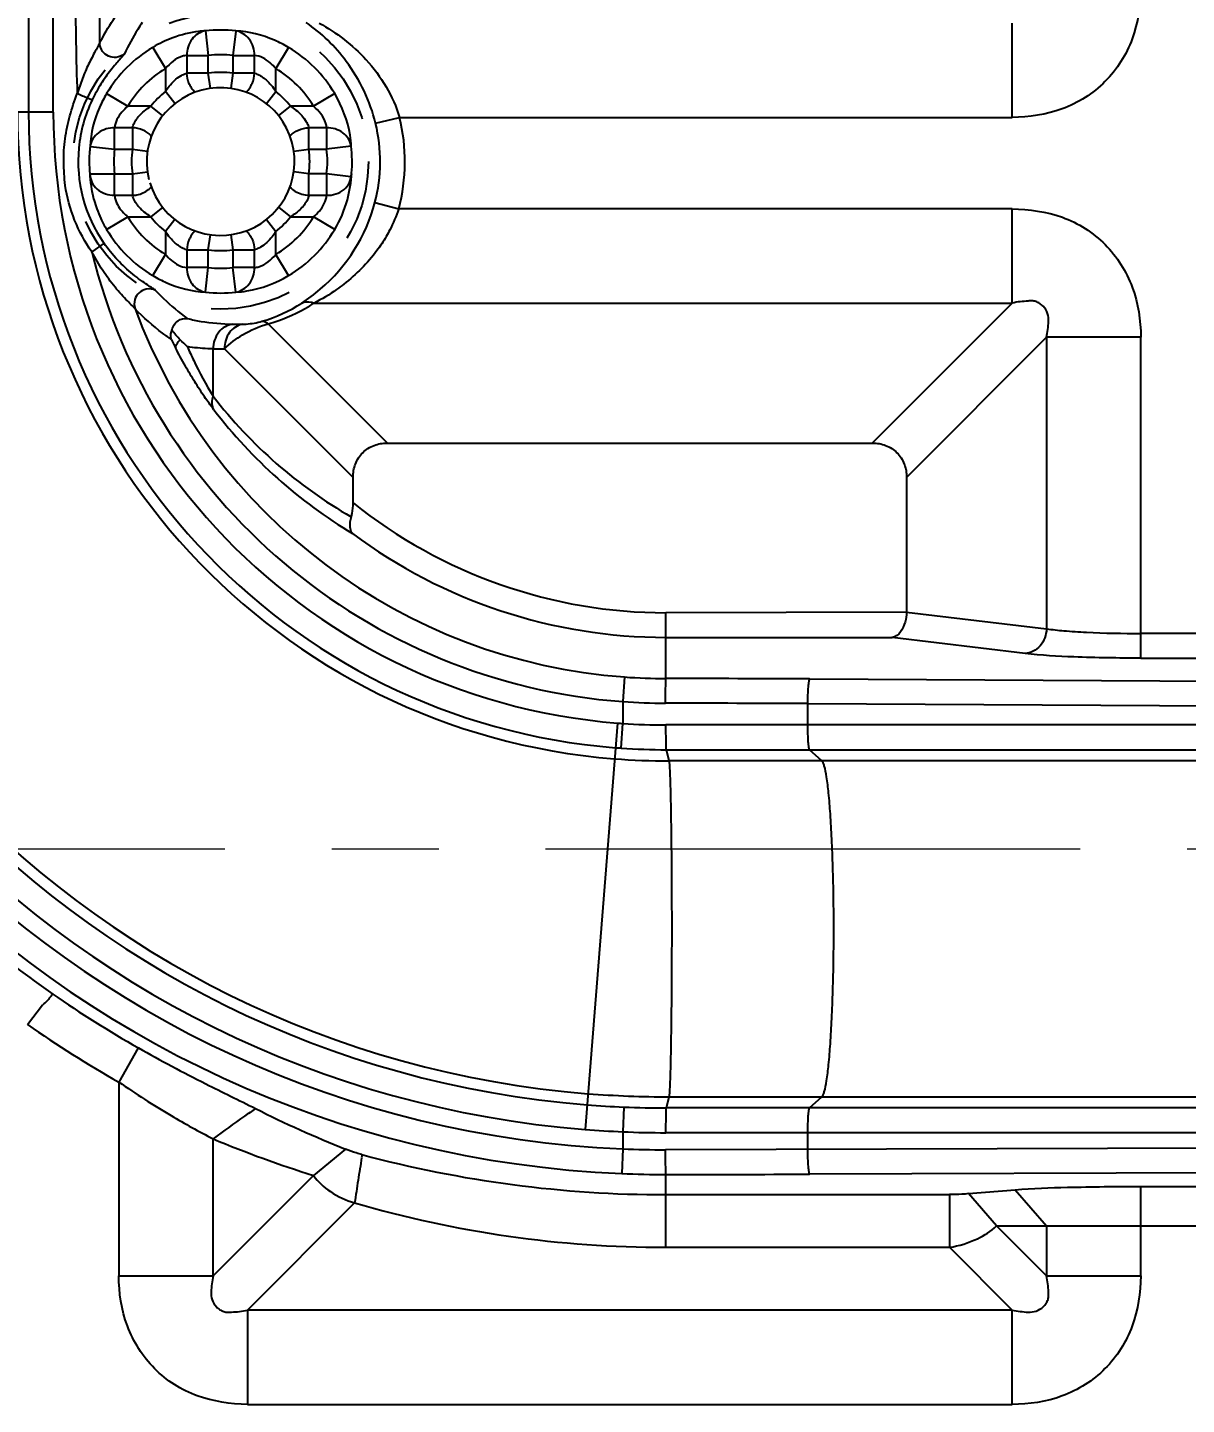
# Model space of a CAD drawing. Header units: millimetres. Extents: x -174 to 1895, y -261 to 458.
# Drawn here: x 81.98 to 105.52, y 183.72 to 211.67 of the extents above; entities that cross this region are included whole.
import ezdxf

# ---------------------------------------------------------------- set-up
doc = ezdxf.new("R2010")
doc.units = ezdxf.units.MM
doc.header["$LTSCALE"] = 16.335
doc.header["$PDMODE"] = 3
doc.header["$PDSIZE"] = 0.3125
doc.linetypes.add('CENTER', pattern=[0.6, 0.375, -0.075, 0.075, -0.075])
doc.linetypes.add('HIDDEN', pattern=[0.2, 0.1, -0.1])
doc.layers.get('Defpoints').update_dxf_attribs({"linetype": 'CONTINUOUS'})
doc.layers.add('202', color=7, linetype='CONTINUOUS')
doc.layers.add('center', color=1, linetype='CENTER', lineweight=9)
doc.layers.add('dim', color=82, linetype='CONTINUOUS', lineweight=9)
doc.styles.get("Standard").update_dxf_attribs({"font": 'txt', "width": 0.8})
doc.dimstyles.get("Standard").update_dxf_attribs({"dimtxt": 0.15625, "dimasz": 0.1875, "dimexe": 0.125, "dimexo": 0.0625, "dimtad": 0, "dimtih": 1, "dimtoh": 1, "dimdsep": 46, "dimtxsty": 'Standard', "dimcen": 0.09, "dimadec": 0, "dimazin": 0, "dimtp": 0.01, "dimtm": 0.01, "dimtfac": 1, "dimtofl": 0, "dimtmove": 0, "dimatfit": 3, "dimfxl": 0, "dimtolj": 1, "dimarcsym": 0})

# ---------------------------------------------------------------- blocks, each defined once
blk = doc.blocks.new('*D21')
at = {"layer": 'Defpoints', "color": 0}
for p in [(-19.125, 194.997), (-5.295, 194.997), (158.267, 194.997)]:
    blk.add_point(p, dxfattribs=at)
at = {"layer": 'dim', "color": 6, "lineweight": -2}
blk.add_line((-5.295, 194.997), (-19.125, 194.997), dxfattribs=at)
at = {"layer": 'dim', "color": 4, "insert": (-21.625, 194.997), "char_height": 2.5, "attachment_point": 5}
blk.add_mtext('\\A1;0.00', dxfattribs=at)
blk = doc.blocks.new('*D22')
at = {"layer": 'Defpoints', "color": 0}
for p in [(-19.125, 231.497), (10.707, 231.497), (158.267, 194.997)]:
    blk.add_point(p, dxfattribs=at)
at = {"layer": 'dim', "color": 6, "lineweight": -2}
blk.add_line((10.707, 231.497), (-19.125, 231.497), dxfattribs=at)
at = {"layer": 'dim', "color": 4, "insert": (-22.958, 231.497), "char_height": 2.5, "attachment_point": 5}
blk.add_mtext('\\A1;36.50', dxfattribs=at)
blk = doc.blocks.new('*D23')
at = {"layer": 'Defpoints', "color": 0}
for p in [(4.855, 230.497), (-19.125, 225.688), (158.267, 194.997)]:
    blk.add_point(p, dxfattribs=at)
at = {"layer": 'dim', "color": 6, "lineweight": -2}
for p, q in [((-11.125, 230.497), (-15.125, 225.688)), ((4.855, 230.497), (-11.125, 230.497)), ((-15.125, 225.688), (-19.125, 225.688))]:
    blk.add_line(p, q, dxfattribs=at)
at = {"layer": 'dim', "color": 4, "insert": (-22.958, 225.688), "char_height": 2.5, "attachment_point": 5}
blk.add_mtext('\\A1;35.50', dxfattribs=at)
blk = doc.blocks.new('*D24')
at = {"layer": 'Defpoints', "color": 0}
for p in [(-19.125, 235.462), (19.663, 235.462), (158.267, 194.997)]:
    blk.add_point(p, dxfattribs=at)
at = {"layer": 'dim', "color": 6, "lineweight": -2}
blk.add_line((19.663, 235.462), (-19.125, 235.462), dxfattribs=at)
at = {"layer": 'dim', "color": 4, "insert": (-22.958, 235.462), "char_height": 2.5, "attachment_point": 5}
blk.add_mtext('\\A1;40.47', dxfattribs=at)
blk = doc.blocks.new('*D25')
at = {"layer": 'Defpoints', "color": 0}
for p in [(-19.125, 242.497), (22.275, 242.497), (158.267, 194.997)]:
    blk.add_point(p, dxfattribs=at)
at = {"layer": 'dim', "color": 6, "lineweight": -2}
blk.add_line((22.275, 242.497), (-19.125, 242.497), dxfattribs=at)
at = {"layer": 'dim', "color": 4, "insert": (-22.958, 242.497), "char_height": 2.5, "attachment_point": 5}
blk.add_mtext('\\A1;47.50', dxfattribs=at)
blk = doc.blocks.new('*D26')
at = {"layer": 'Defpoints', "color": 0}
for p in [(-19.125, 249.532), (20.267, 249.532), (158.267, 194.997)]:
    blk.add_point(p, dxfattribs=at)
at = {"layer": 'dim', "color": 6, "lineweight": -2}
blk.add_line((20.267, 249.532), (-19.125, 249.532), dxfattribs=at)
at = {"layer": 'dim', "color": 4, "insert": (-23.125, 249.532), "char_height": 2.5, "attachment_point": 5}
blk.add_mtext('\\A1;54.54', dxfattribs=at)
blk = doc.blocks.new('*D28')
at = {"layer": 'Defpoints', "color": 0}
for p in [(-19.125, 254.497), (3.267, 254.497), (158.267, 194.997)]:
    blk.add_point(p, dxfattribs=at)
at = {"layer": 'dim', "color": 6, "lineweight": -2}
blk.add_line((3.267, 254.497), (-19.125, 254.497), dxfattribs=at)
at = {"layer": 'dim', "color": 4, "insert": (-22.958, 254.497), "char_height": 2.5, "attachment_point": 5}
blk.add_mtext('\\A1;59.50', dxfattribs=at)
blk = doc.blocks.new('*D29')
at = {"layer": 'Defpoints', "color": 0}
for p in [(-19.125, 267.497), (10.757, 267.497), (158.267, 194.997)]:
    blk.add_point(p, dxfattribs=at)
at = {"layer": 'dim', "color": 6, "lineweight": -2}
blk.add_line((10.757, 267.497), (-19.125, 267.497), dxfattribs=at)
at = {"layer": 'dim', "color": 4, "insert": (-22.958, 267.497), "char_height": 2.5, "attachment_point": 5}
blk.add_mtext('\\A1;72.50', dxfattribs=at)
blk = doc.blocks.new('*D30')
at = {"layer": 'Defpoints', "color": 0}
for p in [(20.267, 342.808), (20.267, 236.15), (158.267, 194.997)]:
    blk.add_point(p, dxfattribs=at)
at = {"layer": 'dim', "color": 6, "lineweight": -2}
blk.add_line((20.267, 236.15), (20.267, 342.808), dxfattribs=at)
at = {"layer": 'dim', "color": 4, "insert": (20.267, 347.141), "char_height": 2.5, "attachment_point": 5, "rotation": 90}
blk.add_mtext('\\A1;138.00', dxfattribs=at)
blk = doc.blocks.new('*D31')
at = {"layer": 'Defpoints', "color": 0}
for p in [(27.988, 342.808), (22.767, 244.697), (158.267, 194.997)]:
    blk.add_point(p, dxfattribs=at)
at = {"layer": 'dim', "color": 6, "lineweight": -2}
for p, q in [((27.988, 338.808), (27.988, 342.808)), ((22.767, 334.808), (27.988, 338.808)), ((22.767, 244.697), (22.767, 334.808))]:
    blk.add_line(p, q, dxfattribs=at)
at = {"layer": 'dim', "color": 4, "insert": (27.988, 347.308), "char_height": 2.5, "attachment_point": 5, "rotation": 90}
blk.add_mtext('\\A1;135.50', dxfattribs=at)
blk = doc.blocks.new('*D32')
at = {"layer": 'Defpoints', "color": 0}
for p in [(12.267, 342.808), (12.267, 237.547), (158.267, 194.997)]:
    blk.add_point(p, dxfattribs=at)
at = {"layer": 'dim', "color": 6, "lineweight": -2}
blk.add_line((12.267, 237.547), (12.267, 342.808), dxfattribs=at)
at = {"layer": 'dim', "color": 4, "insert": (12.267, 347.141), "char_height": 2.5, "attachment_point": 5, "rotation": 90}
blk.add_mtext('\\A1;146.00', dxfattribs=at)
blk = doc.blocks.new('*D33')
at = {"layer": 'Defpoints', "color": 0}
for p in [(3.267, 342.808), (3.267, 232.68), (158.267, 194.997)]:
    blk.add_point(p, dxfattribs=at)
at = {"layer": 'dim', "color": 6, "lineweight": -2}
blk.add_line((3.267, 232.68), (3.267, 342.808), dxfattribs=at)
at = {"layer": 'dim', "color": 4, "insert": (3.267, 347.141), "char_height": 2.5, "attachment_point": 5, "rotation": 90}
blk.add_mtext('\\A1;155.00', dxfattribs=at)

msp = doc.modelspace()

# ---------------------------------------------------------------- linework, layer by layer
at = {"layer": '202', "color": 7, "linetype": 'Continuous'}
for p, q in [((82.006, 227.039), (82.006, 209.954)), ((82.508, 209.954), (82.508, 227.039)), ((83.452, 211.36), (83.452, 227.039)), ((101.986, 209.846), (101.986, 211.761)), ((85.598, 211.601), (85.656, 211.102)), ((86.216, 211.592), (86.158, 211.102)), ((84.529, 211.266), (84.786, 210.835)), ((85.221, 211.102), (85.221, 210.741)), ((85.221, 211.102), (85.656, 211.102)), ((85.656, 210.741), (85.656, 211.102)), ((86.158, 211.102), (86.158, 210.741)), ((86.158, 211.102), (86.594, 211.102)), ((86.594, 210.741), (86.594, 211.102)), ((87.285, 211.266), (87.029, 210.835)), ((84.786, 210.835), (84.786, 210.368)), ((87.029, 210.368), (87.029, 210.835)), ((85.656, 210.741), (85.221, 210.741)), ((85.699, 210.435), (85.656, 210.741)), ((86.158, 210.741), (86.116, 210.435)), ((86.594, 210.741), (86.158, 210.741)), ((83.59, 210.327), (84.021, 210.071)), ((84.977, 210.126), (84.786, 210.368)), ((86.837, 210.126), (87.029, 210.368)), ((88.224, 210.327), (87.793, 210.071)), ((82.508, 209.954), (74.232, 209.954)), ((84.488, 210.071), (84.021, 210.071)), ((84.73, 209.879), (84.488, 210.071)), ((87.084, 209.879), (87.327, 210.071)), ((87.793, 210.071), (87.327, 210.071)), ((89.054, 209.726), (89.541, 209.846)), ((89.541, 209.846), (101.986, 209.846)), ((83.754, 209.2), (83.754, 209.635)), ((84.116, 209.635), (83.754, 209.635)), ((84.116, 209.635), (84.116, 209.2)), ((87.699, 209.2), (87.699, 209.635)), ((88.06, 209.635), (87.699, 209.635)), ((88.06, 209.635), (88.06, 209.2)), ((83.265, 209.257), (83.754, 209.2)), ((83.754, 209.2), (84.116, 209.2)), ((84.116, 209.2), (84.422, 209.157)), ((87.393, 209.157), (87.699, 209.2)), ((87.699, 209.2), (88.06, 209.2)), ((88.559, 209.258), (88.06, 209.2)), ((83.251, 208.698), (84.116, 208.698)), ((83.754, 208.263), (83.754, 208.698)), ((84.116, 208.698), (84.422, 208.741)), ((84.116, 208.698), (84.116, 208.263)), ((87.699, 208.698), (87.393, 208.741)), ((87.699, 208.263), (87.699, 208.698)), ((88.06, 208.698), (87.699, 208.698)), ((88.06, 208.698), (88.06, 208.263)), ((88.55, 208.641), (88.06, 208.698)), ((88.563, 208.698), (88.55, 208.641)), ((83.754, 208.263), (84.116, 208.263)), ((87.699, 208.263), (88.06, 208.263)), ((84.73, 208.019), (84.488, 207.827)), ((87.084, 208.019), (87.327, 207.827)), ((89.041, 208.12), (89.526, 207.991)), ((101.986, 207.991), (89.526, 207.991)), ((101.986, 206.076), (101.986, 207.991)), ((83.59, 207.571), (84.021, 207.827)), ((84.021, 207.827), (84.488, 207.827)), ((84.977, 207.772), (84.786, 207.53)), ((86.837, 207.772), (87.029, 207.53)), ((87.327, 207.827), (87.793, 207.827)), ((88.224, 207.571), (87.793, 207.827)), ((84.786, 207.53), (84.786, 207.063)), ((85.656, 207.158), (85.699, 207.464)), ((86.116, 207.464), (86.158, 207.158)), ((87.029, 207.063), (87.029, 207.53)), ((83.538, 207.289), (83.291, 207.116)), ((85.221, 207.158), (85.221, 206.796)), ((85.221, 207.158), (85.656, 207.158)), ((85.656, 206.796), (85.656, 207.158)), ((86.158, 207.158), (86.158, 206.796)), ((86.158, 207.158), (86.594, 207.158)), ((86.594, 206.796), (86.594, 207.158)), ((84.529, 206.632), (84.786, 207.063)), ((87.285, 206.632), (87.029, 207.063)), ((85.656, 206.796), (85.221, 206.796)), ((85.599, 206.306), (85.656, 206.796)), ((86.217, 206.297), (86.158, 206.796)), ((86.594, 206.796), (86.158, 206.796)), ((87.806, 206.076), (101.986, 206.076)), ((99.143, 203.233), (101.986, 206.076)), ((86.872, 205.655), (89.293, 203.233)), ((102.682, 205.38), (99.839, 202.537)), ((102.682, 205.38), (102.682, 199.463)), ((104.597, 205.38), (102.682, 205.38)), ((104.597, 198.866), (104.597, 205.38)), ((85.754, 204.185), (85.754, 205.145)), ((88.597, 202.537), (85.986, 205.148)), ((89.293, 203.233), (99.143, 203.233)), ((88.597, 202.021), (88.597, 202.537)), ((99.839, 202.537), (99.839, 199.798)), ((99.839, 199.798), (94.952, 199.789)), ((94.952, 198.453), (94.952, 199.789)), ((99.839, 199.798), (102.682, 199.463)), ((106.452, 199.368), (104.597, 199.368)), ((94.952, 199.288), (99.549, 199.288)), ((102.247, 198.961), (99.549, 199.288)), ((104.596, 198.866), (106.452, 198.866)), ((94.112, 198.485), (94.075, 197.985)), ((97.871, 198.444), (114.832, 198.355)), ((94.075, 197.985), (94.075, 197.541)), ((97.834, 197.51), (97.834, 197.943)), ((97.834, 197.943), (114.794, 197.854)), ((93.965, 197.549), (93.309, 189.299)), ((94.04, 197.04), (94.075, 197.541)), ((115.334, 197.51), (94.952, 197.51)), ((95.019, 196.781), (94.96, 197.008)), ((94.96, 197.008), (114.83, 197.008)), ((98.121, 196.781), (97.869, 197.008)), ((115.006, 196.781), (95.019, 196.781)), ((81.985, 191.429), (82.29, 191.831)), ((84.233, 190.958), (83.839, 190.261)), ((83.839, 190.261), (83.839, 186.327)), ((94.96, 189.735), (95.019, 189.962)), ((95.019, 189.962), (115.006, 189.962)), ((97.869, 189.735), (98.121, 189.962)), ((94.097, 189.753), (94.075, 189.252)), ((114.83, 189.735), (94.96, 189.735)), ((94.075, 189.252), (94.075, 188.905)), ((85.754, 186.327), (85.754, 189.109)), ((94.952, 189.234), (115.334, 189.234)), ((97.834, 188.893), (97.834, 189.234)), ((88.444, 188.9), (87.792, 188.365)), ((94.075, 188.905), (94.055, 188.403)), ((115.334, 188.949), (94.944, 188.887)), ((114.832, 188.446), (97.871, 188.391)), ((85.754, 186.327), (87.792, 188.365)), ((94.952, 186.906), (94.952, 188.385)), ((104.597, 186.327), (104.597, 188.142)), ((104.598, 188.142), (106.45, 188.142)), ((94.952, 187.975), (100.708, 187.975)), ((101.1, 187.997), (102.047, 188.075)), ((101.668, 187.342), (101.1, 187.997)), ((102.047, 188.075), (102.682, 187.342)), ((88.628, 187.808), (86.45, 185.631)), ((101.668, 187.342), (102.682, 186.327)), ((101.668, 187.342), (109.331, 187.342)), ((102.682, 187.342), (102.682, 186.327)), ((94.952, 186.906), (100.71, 186.906)), ((101.986, 185.631), (100.71, 186.906)), ((83.839, 186.327), (85.754, 186.327)), ((102.682, 186.327), (104.597, 186.327)), ((86.45, 185.631), (86.45, 183.716)), ((101.986, 185.631), (86.45, 185.631)), ((101.986, 183.716), (101.986, 185.631)), ((86.45, 183.716), (101.986, 183.716))]:
    msp.add_line(p, q, dxfattribs=at)
at = {"layer": '202', "color": 8, "linetype": 'HIDDEN'}
msp.add_circle((85.907, 208.949), 3, dxfattribs=at)
at = {"layer": '202', "color": 7, "linetype": 'Continuous'}
for centre, radius, start, end in [((85.907, 208.949), 2.67, 83.3447, 96.6553), ((85.803, 209.127), 2.49, 110.3683, 120.7718), ((85.907, 208.949), 2.696, 120.7413, 149.2587), ((85.907, 208.949), 2.168, 83.3447, 96.6553), ((85.907, 208.949), 2.696, 30.7413, 59.2587), ((85.907, 208.949), 2.194, 120.7413, 149.2587), ((85.907, 208.949), 2.194, 30.7413, 59.2587), ((85.907, 208.949), 1.809, 82.0164, 97.9836), ((85.907, 208.949), 1.5, 196.6352, 194.0095), ((85.907, 208.949), 1.809, 128.3172, 141.6828), ((85.907, 208.949), 1.809, 38.3172, 51.6828), ((94.952, 209.954), 21.569, 180, 267.6149), ((94.952, 209.954), 21.067, 180, 267.6149), ((94.952, 209.954), 20.721, 180, 265.4512), ((94.952, 209.954), 20.219, 180, 265.4513), ((94.952, 209.954), 19.992, 180, 265.4513), ((94.952, 209.954), 13.173, 180, 265.4513), ((94.952, 209.954), 12.946, 180, 265.4513), ((94.952, 209.954), 12.444, 180, 265.4512), ((85.932, 208.942), 2.919, 154.4763, 174.3803), ((85.907, 208.949), 3.241, 345.1728, 13.8598), ((85.907, 208.949), 3.743, 345.173, 13.8601), ((85.907, 208.949), 2.893, 174.4633, 215.0115), ((85.907, 208.949), 2.67, 173.3447, 180), ((85.907, 208.949), 2.168, 173.3447, 186.6553), ((85.907, 208.949), 1.809, 172.0164, 187.9836), ((85.907, 208.949), 1.809, 352.0164, 7.9836), ((85.907, 208.949), 2.168, 353.3447, 6.6553), ((85.907, 208.949), 2.67, 354.9386, 6.6553), ((85.598, 208.799), 2.351, 192.4805, 195.8576), ((84.135, 208.773), 0.5, 307.7823, 316.8134), ((85.66, 208.816), 2.415, 195.8468, 200.0429), ((85.691, 208.828), 2.448, 200.057, 205.1001), ((85.669, 209.011), 3.488, 310.4309, 345.1993), ((85.754, 208.858), 2.518, 205.1072, 210.7464), ((84.703, 208.64), 1.061, 223.7149, 229.9974), ((85.907, 208.949), 2.194, 210.7413, 239.2587), ((85.907, 208.949), 1.809, 218.3172, 231.6828), ((85.907, 208.949), 2.194, 300.7413, 329.2587), ((85.907, 208.949), 1.809, 308.3172, 321.6828), ((85.907, 208.949), 2.696, 210.7413, 239.2587), ((85.907, 208.949), 2.696, 300.7413, 329.2587), ((85.907, 208.949), 1.809, 262.0164, 277.9836), ((94.952, 209.954), 12.001, 193.6766, 265.8107), ((85.907, 208.949), 2.168, 263.3447, 276.6553), ((85.907, 208.949), 2.67, 263.3447, 276.6553), ((85.57, 209.126), 3.639, 303.0744, 310.4001), ((85.906, 208.608), 3.022, 286.1467, 303.1001), ((85.885, 209.073), 3.559, 299.2286, 302.6703), ((94.952, 209.954), 11.5, 200.3344, 265.8107), ((85.909, 209.032), 3.513, 285.9144, 299.2068), ((86.254, 208.977), 3.333, 268.2476, 271.7141), ((96.161, 210.846), 12.53, 206.1164, 206.9741), ((85.819, 208.982), 3.838, 269.0283, 272.4894), ((93.319, 210.013), 9.549, 217.6115, 240.1054), ((93.737, 209.999), 10.027, 217.3959, 239.1055), ((94.952, 209.954), 10.165, 231.302, 270), ((94.952, 209.954), 10.666, 233.368, 270), ((94.967, 210.158), 11.705, 265.8112, 269.9273), ((94.08, -524.247), 722.701, 89.69946, 89.930883), ((94.967, 210.162), 12.21, 265.8113, 269.8885), ((94.08, -511.001), 708.954, 89.696665, 89.93024), ((94.976, 210.386), 12.877, 265.4985, 265.9903), ((94.952, 209.928), 12.418, 265.951, 269.9994), ((95.019, 211.701), 14.92, 265.726, 269.9997), ((94.976, 210.386), 13.378, 265.4968, 265.9902), ((94.961, 210.16), 13.152, 265.9883, 269.9994), ((94.952, 209.954), 21.812, 235.1798, 240.5749), ((94.952, 209.954), 22.612, 235.0068, 240.5634), ((95.02, 211.685), 21.723, 265.6364, 269.9995), ((295.014, -98.991), 356.078, 125.86625, 125.99261), ((96.869, 210.07), 22.785, 243.2535, 248.2992), ((94.936, 209.717), 19.982, 265.4424, 267.5909), ((94.96, 210.289), 20.554, 267.5912, 269.9998), ((94.929, 209.519), 20.285, 265.4201, 267.5895), ((94.952, 210.082), 20.849, 267.5897, 269.9998), ((94.461, 209.8), 22.448, 247.1783, 252.7177), ((89.996, 188.585), 1.236, 170.5361, 173.441), ((94.952, 211.82), 23.845, 254.9886, 270.0011), ((94.928, 209.174), 20.287, 267.5912, 270.0435), ((94.936, 209.563), 21.178, 267.614, 270.0431), ((94.08, 1346.142), 1157.758, 270.043144, 270.187603), ((94.95, 209.51), 22.604, 253.7588, 269.9867)]:
    msp.add_arc(centre, radius, start, end, dxfattribs=at)
for points, knots in [([(82.951, 227.039), (82.954, 225.646), (82.959, 222.861), (82.957, 219.38), (82.959, 216.594), (82.954, 214.505), (82.954, 212.416), (82.968, 211.024), (82.996, 210.328)], [0, 0, 0, 0, 0.25, 0.5, 0.625001, 0.749997, 0.875, 1, 1, 1, 1]), ([(104.597, 212.457), (104.585, 212.113), (104.496, 211.417), (103.923, 210.517), (103.026, 209.95), (102.329, 209.847), (101.986, 209.846)], [0, 0, 0, 0, 0.250433, 0.500122, 0.749961, 1, 1, 1, 1]), ([(83.452, 211.36), (83.484, 211.42), (83.604, 211.64), (83.738, 211.853), (83.843, 212.003)], [0, 0, 0, 0, 0.269404, 1, 1, 1, 1]), ([(84.314, 211.772), (84.283, 211.724), (84.153, 211.518), (84.035, 211.304), (83.953, 211.136)], [0, 0, 0, 0, 0.233383, 1, 1, 1, 1]), ([(89.054, 209.726), (88.944, 210.176), (88.571, 210.959), (87.956, 211.554), (87.646, 211.769)], [0, 0, 0, 0, 0.551651, 1, 1, 1, 1]), ([(87.909, 211.761), (88.259, 211.563), (88.952, 211.041), (89.41, 210.278), (89.541, 209.846)], [0, 0, 0, 0, 0.470639, 1, 1, 1, 1]), ([(83.452, 211.36), (83.443, 211.339), (83.41, 211.283), (83.358, 211.184), (83.293, 211.061), (83.199, 210.879), (83.096, 210.634), (83.028, 210.431), (82.996, 210.328)], [0, 0, 0, 0, 0.062331, 0.169603, 0.296869, 0.4321, 0.713837, 1, 1, 1, 1]), ([(83.953, 211.136), (83.907, 211.095), (83.795, 211.047), (83.626, 211.076), (83.491, 211.183), (83.453, 211.299), (83.452, 211.36)], [0, 0, 0, 0, 0.271687, 0.499802, 0.727979, 1, 1, 1, 1]), ([(85.598, 211.601), (85.552, 211.599), (85.327, 211.579), (85.105, 211.523), (84.936, 211.461)], [0, 0, 0, 0, 0.204914, 1, 1, 1, 1]), ([(85.598, 211.601), (85.492, 211.585), (85.284, 211.449), (85.22, 211.218), (85.221, 211.102)], [0, 0, 0, 0, 0.480148, 1, 1, 1, 1]), ([(87.285, 211.266), (87.194, 211.32), (86.86, 211.491), (86.486, 211.589), (86.217, 211.601)], [0, 0, 0, 0, 0.282744, 1, 1, 1, 1]), ([(86.594, 211.102), (86.594, 211.218), (86.53, 211.449), (86.322, 211.585), (86.217, 211.601)], [0, 0, 0, 0, 0.519852, 1, 1, 1, 1]), ([(83.953, 211.136), (83.944, 211.12), (83.912, 211.083), (83.852, 211.014), (83.769, 210.92), (83.635, 210.757), (83.467, 210.52), (83.351, 210.311), (83.298, 210.2)], [0, 0, 0, 0, 0.046348, 0.128136, 0.240754, 0.37527, 0.679553, 1, 1, 1, 1]), ([(85.221, 211.102), (85.191, 211.101), (85.02, 211.066), (84.877, 210.944), (84.786, 210.835)], [0, 0, 0, 0, 0.173992, 1, 1, 1, 1]), ([(87.029, 210.835), (86.993, 210.878), (86.874, 211), (86.711, 211.096), (86.594, 211.102)], [0, 0, 0, 0, 0.321885, 1, 1, 1, 1]), ([(84.786, 210.368), (84.809, 210.405), (84.895, 210.528), (85.006, 210.636), (85.098, 210.688)], [0, 0, 0, 0, 0.29171, 1, 1, 1, 1]), ([(85.098, 210.688), (85.109, 210.695), (85.149, 210.716), (85.191, 210.732), (85.221, 210.741)], [0, 0, 0, 0, 0.302676, 1, 1, 1, 1]), ([(85.302, 210.465), (85.29, 210.485), (85.245, 210.571), (85.223, 210.668), (85.221, 210.741)], [0, 0, 0, 0, 0.241006, 1, 1, 1, 1]), ([(86.512, 210.465), (86.524, 210.485), (86.569, 210.57), (86.591, 210.668), (86.594, 210.741)], [0, 0, 0, 0, 0.240982, 1, 1, 1, 1]), ([(86.594, 210.741), (86.611, 210.736), (86.698, 210.706), (86.777, 210.654), (86.833, 210.605)], [0, 0, 0, 0, 0.191477, 1, 1, 1, 1]), ([(82.749, 208.465), (82.734, 208.623), (82.709, 208.939), (82.736, 209.415), (82.837, 209.88), (82.938, 210.181), (82.996, 210.328)], [0, 0, 0, 0, 0.250215, 0.499933, 0.750067, 1, 1, 1, 1]), ([(83.298, 210.2), (83.295, 210.199), (83.285, 210.203), (83.265, 210.209), (83.235, 210.221), (83.181, 210.244), (83.1, 210.28), (83.032, 210.311), (82.996, 210.328)], [0, 0, 0, 0, 0.030557, 0.095557, 0.192938, 0.319284, 0.637991, 1, 1, 1, 1]), ([(83.59, 210.327), (83.536, 210.236), (83.365, 209.901), (83.267, 209.527), (83.255, 209.258)], [0, 0, 0, 0, 0.2829, 1, 1, 1, 1]), ([(85.389, 210.357), (85.381, 210.364), (85.348, 210.397), (85.32, 210.435), (85.302, 210.465)], [0, 0, 0, 0, 0.237626, 1, 1, 1, 1]), ([(86.425, 210.357), (86.433, 210.364), (86.466, 210.397), (86.494, 210.435), (86.512, 210.465)], [0, 0, 0, 0, 0.237645, 1, 1, 1, 1]), ([(88.559, 209.258), (88.556, 209.334), (88.514, 209.707), (88.378, 210.07), (88.224, 210.327)], [0, 0, 0, 0, 0.200984, 1, 1, 1, 1]), ([(84.021, 210.071), (83.979, 210.035), (83.856, 209.916), (83.76, 209.752), (83.754, 209.635)], [0, 0, 0, 0, 0.321871, 1, 1, 1, 1]), ([(87.327, 210.071), (87.364, 210.047), (87.487, 209.961), (87.595, 209.85), (87.647, 209.757)], [0, 0, 0, 0, 0.2921, 1, 1, 1, 1]), ([(88.06, 209.635), (88.059, 209.665), (88.024, 209.836), (87.902, 209.979), (87.793, 210.071)], [0, 0, 0, 0, 0.173947, 1, 1, 1, 1]), ([(84.116, 209.635), (84.12, 209.652), (84.15, 209.74), (84.203, 209.819), (84.252, 209.874)], [0, 0, 0, 0, 0.191476, 1, 1, 1, 1]), ([(87.647, 209.757), (87.654, 209.745), (87.674, 209.706), (87.69, 209.665), (87.699, 209.635)], [0, 0, 0, 0, 0.302257, 1, 1, 1, 1]), ([(83.754, 209.635), (83.638, 209.636), (83.407, 209.572), (83.271, 209.364), (83.255, 209.258)], [0, 0, 0, 0, 0.519852, 1, 1, 1, 1]), ([(84.391, 209.554), (84.371, 209.566), (84.286, 209.611), (84.189, 209.633), (84.116, 209.635)], [0, 0, 0, 0, 0.240982, 1, 1, 1, 1]), ([(84.499, 209.467), (84.492, 209.475), (84.459, 209.508), (84.421, 209.536), (84.391, 209.554)], [0, 0, 0, 0, 0.237644, 1, 1, 1, 1]), ([(87.315, 209.467), (87.323, 209.475), (87.356, 209.508), (87.393, 209.536), (87.424, 209.554)], [0, 0, 0, 0, 0.23762, 1, 1, 1, 1]), ([(87.424, 209.554), (87.443, 209.566), (87.529, 209.611), (87.626, 209.633), (87.699, 209.635)], [0, 0, 0, 0, 0.241008, 1, 1, 1, 1]), ([(88.559, 209.258), (88.543, 209.364), (88.407, 209.572), (88.176, 209.636), (88.06, 209.635)], [0, 0, 0, 0, 0.480148, 1, 1, 1, 1]), ([(83.249, 208.699), (83.251, 208.661), (83.255, 208.611), (83.26, 208.562), (83.262, 208.55)], [0, 0, 0, 0, 0.760768, 1, 1, 1, 1]), ([(83.252, 208.695), (83.25, 208.582), (83.345, 208.398), (83.562, 208.286), (83.691, 208.262), (83.754, 208.263)], [0, 0, 0, 0, 0.468385, 0.736886, 1, 1, 1, 1]), ([(83.262, 208.55), (83.264, 208.529), (83.273, 208.443), (83.288, 208.356), (83.303, 208.291)], [0, 0, 0, 0, 0.235225, 1, 1, 1, 1]), ([(88.06, 208.263), (88.185, 208.261), (88.444, 208.33), (88.563, 208.581), (88.563, 208.698)], [0, 0, 0, 0, 0.517698, 1, 1, 1, 1]), ([(88.224, 207.571), (88.336, 207.758), (88.498, 208.131), (88.557, 208.531), (88.567, 208.714)], [0, 0, 0, 0, 0.542953, 1, 1, 1, 1]), ([(83.291, 207.116), (83.152, 207.317), (82.915, 207.749), (82.786, 208.224), (82.749, 208.465)], [0, 0, 0, 0, 0.500016, 1, 1, 1, 1]), ([(83.754, 208.263), (83.755, 208.239), (83.779, 208.105), (83.86, 207.987), (83.936, 207.907)], [0, 0, 0, 0, 0.179193, 1, 1, 1, 1]), ([(84.116, 208.263), (84.146, 208.264), (84.262, 208.277), (84.373, 208.326), (84.441, 208.378)], [0, 0, 0, 0, 0.261763, 1, 1, 1, 1]), ([(84.138, 208.2), (84.135, 208.206), (84.127, 208.226), (84.12, 208.247), (84.116, 208.263)], [0, 0, 0, 0, 0.283181, 1, 1, 1, 1]), ([(87.699, 208.263), (87.695, 208.243), (87.663, 208.141), (87.597, 208.051), (87.536, 207.99)], [0, 0, 0, 0, 0.188912, 1, 1, 1, 1]), ([(87.793, 207.827), (87.836, 207.863), (87.958, 207.982), (88.055, 208.146), (88.06, 208.263)], [0, 0, 0, 0, 0.321559, 1, 1, 1, 1]), ([(84.355, 207.924), (84.327, 207.947), (84.241, 208.027), (84.17, 208.125), (84.138, 208.2)], [0, 0, 0, 0, 0.305268, 1, 1, 1, 1]), ([(89.526, 207.991), (89.474, 207.844), (89.394, 207.651), (89.295, 207.469), (89.269, 207.424)], [0, 0, 0, 0, 0.752454, 1, 1, 1, 1]), ([(101.986, 207.991), (102.33, 207.979), (103.026, 207.891), (103.926, 207.317), (104.493, 206.42), (104.596, 205.723), (104.597, 205.38)], [0, 0, 0, 0, 0.250434, 0.500123, 0.749962, 1, 1, 1, 1]), ([(85.302, 207.433), (85.29, 207.413), (85.245, 207.328), (85.223, 207.231), (85.221, 207.158)], [0, 0, 0, 0, 0.240982, 1, 1, 1, 1]), ([(85.389, 207.541), (85.381, 207.534), (85.348, 207.501), (85.32, 207.463), (85.302, 207.433)], [0, 0, 0, 0, 0.237644, 1, 1, 1, 1]), ([(86.425, 207.541), (86.433, 207.534), (86.466, 207.501), (86.494, 207.463), (86.513, 207.433)], [0, 0, 0, 0, 0.237627, 1, 1, 1, 1]), ([(86.513, 207.433), (86.525, 207.413), (86.569, 207.327), (86.591, 207.231), (86.594, 207.158)], [0, 0, 0, 0, 0.241005, 1, 1, 1, 1]), ([(87.029, 207.53), (87.005, 207.493), (86.919, 207.37), (86.808, 207.261), (86.715, 207.209)], [0, 0, 0, 0, 0.292111, 1, 1, 1, 1]), ([(89.269, 207.424), (89.212, 207.326), (88.975, 206.964), (88.66, 206.656), (88.409, 206.46)], [0, 0, 0, 0, 0.262072, 1, 1, 1, 1]), ([(84.586, 206.331), (84.571, 206.348), (84.513, 206.382), (84.411, 206.451), (84.274, 206.545), (84.064, 206.706), (83.804, 206.946), (83.621, 207.17), (83.538, 207.289)], [0, 0, 0, 0, 0.048038, 0.13905, 0.259231, 0.396484, 0.693912, 1, 1, 1, 1]), ([(85.221, 207.158), (85.204, 207.162), (85.117, 207.192), (85.038, 207.244), (84.982, 207.294)], [0, 0, 0, 0, 0.191482, 1, 1, 1, 1]), ([(86.715, 207.209), (86.704, 207.202), (86.665, 207.182), (86.623, 207.166), (86.594, 207.158)], [0, 0, 0, 0, 0.302249, 1, 1, 1, 1]), ([(84.169, 205.958), (84.153, 205.979), (84.099, 206.031), (84.006, 206.126), (83.887, 206.252), (83.713, 206.454), (83.504, 206.739), (83.358, 206.987), (83.291, 207.116)], [0, 0, 0, 0, 0.054872, 0.152419, 0.274675, 0.410338, 0.700131, 1, 1, 1, 1]), ([(84.786, 207.063), (84.821, 207.021), (84.94, 206.898), (85.104, 206.802), (85.221, 206.796)], [0, 0, 0, 0, 0.32186, 1, 1, 1, 1]), ([(86.594, 206.796), (86.624, 206.797), (86.795, 206.833), (86.937, 206.954), (87.029, 207.063)], [0, 0, 0, 0, 0.173948, 1, 1, 1, 1]), ([(84.529, 206.632), (84.621, 206.578), (84.955, 206.407), (85.329, 206.309), (85.598, 206.297)], [0, 0, 0, 0, 0.282911, 1, 1, 1, 1]), ([(85.221, 206.796), (85.22, 206.68), (85.284, 206.449), (85.492, 206.313), (85.598, 206.297)], [0, 0, 0, 0, 0.519852, 1, 1, 1, 1]), ([(86.217, 206.297), (86.322, 206.313), (86.53, 206.449), (86.594, 206.68), (86.594, 206.796)], [0, 0, 0, 0, 0.480148, 1, 1, 1, 1]), ([(86.217, 206.297), (86.292, 206.301), (86.665, 206.343), (87.028, 206.478), (87.285, 206.632)], [0, 0, 0, 0, 0.201034, 1, 1, 1, 1]), ([(84.586, 206.331), (84.529, 206.359), (84.402, 206.376), (84.243, 206.295), (84.145, 206.146), (84.147, 206.018), (84.169, 205.958)], [0, 0, 0, 0, 0.272388, 0.49972, 0.727204, 1, 1, 1, 1]), ([(84.586, 206.331), (84.639, 206.275), (84.841, 206.071), (85.061, 205.886), (85.23, 205.762)], [0, 0, 0, 0, 0.268773, 1, 1, 1, 1]), ([(88.409, 206.46), (88.36, 206.422), (88.169, 206.28), (87.965, 206.155), (87.806, 206.076)], [0, 0, 0, 0, 0.258289, 1, 1, 1, 1]), ([(87.556, 206.076), (87.612, 206.104), (87.705, 206.109), (87.786, 206.084), (87.806, 206.076)], [0, 0, 0, 0, 0.739544, 1, 1, 1, 1]), ([(102.682, 205.38), (102.692, 205.434), (102.709, 205.54), (102.728, 205.702), (102.714, 205.87), (102.636, 205.996), (102.546, 206.069), (102.469, 206.11), (102.386, 206.122), (102.28, 206.114), (102.146, 206.106), (102.04, 206.086), (101.986, 206.076)], [0, 0, 0, 0, 0.124305, 0.244951, 0.369546, 0.499935, 0.567809, 0.633767, 0.694958, 0.755003, 0.875932, 1, 1, 1, 1]), ([(84.91, 205.331), (84.848, 205.374), (84.587, 205.565), (84.343, 205.78), (84.169, 205.958)], [0, 0, 0, 0, 0.232374, 1, 1, 1, 1]), ([(84.918, 205.527), (84.935, 205.6), (85.016, 205.732), (85.167, 205.771), (85.23, 205.762)], [0, 0, 0, 0, 0.541779, 1, 1, 1, 1]), ([(85.23, 205.762), (85.322, 205.739), (85.626, 205.676), (85.937, 205.653), (86.152, 205.646)], [0, 0, 0, 0, 0.305023, 1, 1, 1, 1]), ([(84.91, 205.331), (84.905, 205.346), (84.888, 205.41), (84.899, 205.48), (84.918, 205.527)], [0, 0, 0, 0, 0.23866, 1, 1, 1, 1]), ([(86.152, 205.646), (86.044, 205.634), (85.879, 205.534), (85.776, 205.326), (85.754, 205.205), (85.754, 205.145)], [0, 0, 0, 0, 0.473151, 0.739996, 1, 1, 1, 1]), ([(86.354, 205.646), (86.25, 205.629), (86.047, 205.492), (85.984, 205.263), (85.986, 205.148)], [0, 0, 0, 0, 0.476742, 1, 1, 1, 1]), ([(85.986, 205.148), (86.095, 205.257), (86.372, 205.465), (86.69, 205.605), (86.872, 205.655)], [0, 0, 0, 0, 0.44963, 1, 1, 1, 1]), ([(86.354, 205.646), (86.377, 205.646), (86.509, 205.654), (86.641, 205.676), (86.746, 205.705)], [0, 0, 0, 0, 0.175988, 1, 1, 1, 1]), ([(86.746, 205.705), (86.756, 205.707), (86.802, 205.706), (86.844, 205.679), (86.872, 205.654)], [0, 0, 0, 0, 0.203032, 1, 1, 1, 1]), ([(84.994, 205.163), (84.988, 205.187), (85.016, 205.254), (85.058, 205.301), (85.087, 205.328)], [0, 0, 0, 0, 0.386459, 1, 1, 1, 1]), ([(85.754, 205.145), (85.717, 205.146), (85.542, 205.151), (85.366, 205.168), (85.229, 205.192)], [0, 0, 0, 0, 0.206846, 1, 1, 1, 1]), ([(85.229, 205.192), (85.271, 205.097), (85.429, 204.753), (85.608, 204.418), (85.754, 204.185)], [0, 0, 0, 0, 0.274207, 1, 1, 1, 1]), ([(85.77, 203.91), (85.704, 203.996), (85.57, 204.183), (85.41, 204.426), (85.284, 204.635), (85.188, 204.803), (85.09, 204.98), (85.019, 205.099), (84.994, 205.163)], [0, 0, 0, 0, 0.221232, 0.467092, 0.590155, 0.718494, 0.861303, 1, 1, 1, 1]), ([(85.77, 203.91), (85.759, 203.929), (85.725, 204.017), (85.732, 204.117), (85.754, 204.185)], [0, 0, 0, 0, 0.236626, 1, 1, 1, 1]), ([(88.597, 202.537), (88.597, 202.629), (88.626, 202.814), (88.777, 203.053), (89.017, 203.204), (89.202, 203.233), (89.293, 203.233)], [0, 0, 0, 0, 0.250253, 0.500163, 0.750069, 1, 1, 1, 1]), ([(99.143, 203.233), (99.234, 203.233), (99.42, 203.204), (99.659, 203.053), (99.81, 202.814), (99.839, 202.628), (99.839, 202.537)], [0, 0, 0, 0, 0.250253, 0.500163, 0.750069, 1, 1, 1, 1]), ([(88.559, 201.734), (88.566, 201.756), (88.59, 201.85), (88.597, 201.947), (88.597, 202.021)], [0, 0, 0, 0, 0.237051, 1, 1, 1, 1]), ([(88.559, 201.734), (88.548, 201.699), (88.52, 201.589), (88.531, 201.45), (88.588, 201.395)], [0, 0, 0, 0, 0.322079, 1, 1, 1, 1]), ([(99.838, 199.798), (99.836, 199.731), (99.813, 199.539), (99.683, 199.304), (99.549, 199.288)], [0, 0, 0, 0, 0.331677, 1, 1, 1, 1]), ([(102.682, 199.463), (102.68, 199.401), (102.653, 199.275), (102.538, 199.063), (102.36, 198.966), (102.247, 198.961)], [0, 0, 0, 0, 0.259089, 0.527139, 1, 1, 1, 1]), ([(102.682, 199.463), (102.799, 199.445), (103.068, 199.418), (103.707, 199.378), (104.228, 199.368), (104.597, 199.368)], [0, 0, 0, 0, 0.18434, 0.423247, 1, 1, 1, 1]), ([(104.596, 198.866), (104.144, 198.867), (103.36, 198.88), (102.576, 198.922), (102.247, 198.961)], [0, 0, 0, 0, 0.577253, 1, 1, 1, 1]), ([(94.944, 197.952), (94.944, 198.012), (94.945, 198.126), (94.945, 198.278), (94.95, 198.385), (94.948, 198.438), (94.952, 198.453)], [0, 0, 0, 0, 0.356308, 0.683504, 0.906601, 1, 1, 1, 1]), ([(97.834, 197.943), (97.834, 198.002), (97.836, 198.116), (97.842, 198.252), (97.851, 198.344), (97.856, 198.392), (97.863, 198.423), (97.867, 198.44), (97.871, 198.444)], [0, 0, 0, 0, 0.354327, 0.68005, 0.806748, 0.903168, 0.967853, 1, 1, 1, 1]), ([(94.96, 197.008), (94.956, 197.023), (94.959, 197.077), (94.953, 197.184), (94.953, 197.336), (94.952, 197.45), (94.952, 197.51)], [0, 0, 0, 0, 0.092754, 0.315689, 0.643221, 1, 1, 1, 1]), ([(97.869, 197.008), (97.865, 197.012), (97.86, 197.029), (97.854, 197.06), (97.848, 197.109), (97.841, 197.198), (97.835, 197.334), (97.834, 197.448), (97.834, 197.51)], [0, 0, 0, 0, 0.033107, 0.098416, 0.194696, 0.319087, 0.634633, 1, 1, 1, 1]), ([(95.075, 193.372), (95.075, 193.769), (95.073, 194.362), (95.067, 195.133), (95.06, 195.656), (95.051, 196.096), (95.044, 196.43), (95.031, 196.645), (95.027, 196.75), (95.019, 196.781)], [0, 0, 0, 0, 0.349486, 0.521613, 0.678302, 0.809684, 0.908586, 0.971738, 1, 1, 1, 1]), ([(98.36, 193.372), (98.36, 193.79), (98.352, 194.399), (98.323, 195.177), (98.295, 195.678), (98.261, 196.099), (98.222, 196.423), (98.185, 196.63), (98.15, 196.736), (98.132, 196.771), (98.121, 196.781)], [0, 0, 0, 0, 0.365738, 0.532505, 0.680641, 0.805074, 0.90146, 0.966751, 0.987275, 1, 1, 1, 1]), ([(79.865, 194.119), (80.248, 193.793), (81.1, 193.071), (81.994, 192.4), (82.498, 192.048)], [0, 0, 0, 0, 0.449888, 1, 1, 1, 1]), ([(95.019, 189.962), (95.027, 189.993), (95.031, 190.098), (95.044, 190.313), (95.051, 190.647), (95.06, 191.087), (95.067, 191.61), (95.073, 192.381), (95.075, 192.974), (95.075, 193.372)], [0, 0, 0, 0, 0.028262, 0.091414, 0.190316, 0.321698, 0.478387, 0.650514, 1, 1, 1, 1]), ([(98.121, 189.962), (98.132, 189.972), (98.15, 190.007), (98.185, 190.113), (98.222, 190.32), (98.261, 190.644), (98.295, 191.065), (98.323, 191.567), (98.352, 192.344), (98.36, 192.953), (98.36, 193.372)], [0, 0, 0, 0, 0.012724, 0.033246, 0.098533, 0.194917, 0.319349, 0.467487, 0.634256, 1, 1, 1, 1]), ([(82.498, 192.048), (82.474, 192.019), (82.425, 191.962), (82.363, 191.882), (82.311, 191.845), (82.29, 191.831)], [0, 0, 0, 0, 0.372771, 0.745831, 1, 1, 1, 1]), ([(84.236, 190.956), (84.686, 190.701), (85.474, 190.28), (86.28, 189.894), (86.615, 189.723)], [0, 0, 0, 0, 0.578736, 1, 1, 1, 1]), ([(83.839, 190.26), (84.185, 190.022), (84.812, 189.618), (85.466, 189.259), (85.754, 189.108)], [0, 0, 0, 0, 0.563643, 1, 1, 1, 1]), ([(94.952, 189.234), (94.952, 189.293), (94.953, 189.407), (94.953, 189.559), (94.959, 189.666), (94.956, 189.72), (94.96, 189.735)], [0, 0, 0, 0, 0.356786, 0.684318, 0.907249, 1, 1, 1, 1]), ([(97.834, 189.234), (97.834, 189.295), (97.835, 189.409), (97.841, 189.545), (97.848, 189.634), (97.854, 189.683), (97.86, 189.714), (97.865, 189.731), (97.869, 189.735)], [0, 0, 0, 0, 0.365367, 0.680913, 0.805304, 0.901584, 0.966893, 1, 1, 1, 1]), ([(88.776, 188.789), (88.738, 188.799), (88.626, 188.832), (88.515, 188.87), (88.444, 188.9)], [0, 0, 0, 0, 0.336001, 1, 1, 1, 1]), ([(88.768, 188.726), (88.762, 188.649), (88.734, 188.497), (88.696, 188.268), (88.664, 188.038), (88.64, 187.885), (88.628, 187.808)], [0, 0, 0, 0, 0.250154, 0.499867, 0.749997, 1, 1, 1, 1]), ([(94.952, 188.385), (94.951, 188.389), (94.951, 188.404), (94.948, 188.434), (94.948, 188.481), (94.945, 188.574), (94.944, 188.711), (94.944, 188.827), (94.944, 188.887)], [0, 0, 0, 0, 0.025828, 0.086746, 0.181319, 0.308057, 0.638698, 1, 1, 1, 1]), ([(97.871, 188.391), (97.867, 188.393), (97.863, 188.41), (97.856, 188.439), (97.85, 188.487), (97.842, 188.579), (97.836, 188.717), (97.834, 188.832), (97.834, 188.893)], [0, 0, 0, 0, 0.028725, 0.090672, 0.185492, 0.311934, 0.640897, 1, 1, 1, 1]), ([(87.792, 188.365), (87.882, 188.236), (88.143, 188.006), (88.453, 187.855), (88.628, 187.809)], [0, 0, 0, 0, 0.464837, 1, 1, 1, 1]), ([(102.047, 188.075), (102.399, 188.104), (103.251, 188.132), (104.101, 188.142), (104.598, 188.142)], [0, 0, 0, 0, 0.416089, 1, 1, 1, 1]), ([(101.1, 187.997), (101.054, 187.989), (100.923, 187.981), (100.793, 187.975), (100.708, 187.975)], [0, 0, 0, 0, 0.355267, 1, 1, 1, 1]), ([(100.71, 187.844), (100.716, 187.766), (100.711, 187.61), (100.708, 187.375), (100.711, 187.141), (100.71, 186.985), (100.71, 186.906)], [0, 0, 0, 0, 0.249924, 0.500052, 0.75, 1, 1, 1, 1]), ([(100.71, 186.906), (100.906, 186.934), (101.247, 187.043), (101.557, 187.231), (101.668, 187.342)], [0, 0, 0, 0, 0.557616, 1, 1, 1, 1]), ([(86.45, 183.716), (86.106, 183.728), (85.41, 183.816), (84.511, 184.39), (83.943, 185.287), (83.84, 185.984), (83.839, 186.327)], [0, 0, 0, 0, 0.250433, 0.500122, 0.749961, 1, 1, 1, 1]), ([(85.754, 186.327), (85.744, 186.273), (85.727, 186.167), (85.708, 186.005), (85.722, 185.837), (85.8, 185.711), (85.89, 185.637), (85.967, 185.597), (86.05, 185.585), (86.156, 185.592), (86.29, 185.601), (86.396, 185.621), (86.45, 185.631)], [0, 0, 0, 0, 0.124305, 0.244952, 0.369546, 0.499935, 0.567808, 0.633767, 0.694959, 0.755004, 0.875933, 1, 1, 1, 1]), ([(104.597, 186.327), (104.585, 185.983), (104.497, 185.287), (103.923, 184.387), (103.026, 183.82), (102.329, 183.717), (101.986, 183.716)], [0, 0, 0, 0, 0.250434, 0.500123, 0.749962, 1, 1, 1, 1]), ([(101.986, 185.631), (102.04, 185.621), (102.146, 185.604), (102.308, 185.585), (102.476, 185.599), (102.602, 185.676), (102.675, 185.767), (102.716, 185.844), (102.728, 185.927), (102.72, 186.033), (102.712, 186.167), (102.692, 186.273), (102.682, 186.327)], [0, 0, 0, 0, 0.124305, 0.244951, 0.369546, 0.499935, 0.567809, 0.633767, 0.694958, 0.755003, 0.875932, 1, 1, 1, 1])]:
    msp.add_open_spline(points, degree=3, knots=knots, dxfattribs=at)
for points in [[(86.833, 210.605), (86.868, 210.573), (86.902, 210.538), (86.932, 210.501)], [(86.932, 210.501), (86.967, 210.459), (87, 210.415), (87.029, 210.368)], [(84.252, 209.874), (84.283, 209.91), (84.318, 209.944), (84.355, 209.974)], [(84.355, 209.974), (84.397, 210.009), (84.442, 210.041), (84.488, 210.071)], [(83.238, 208.949), (83.238, 208.866), (83.242, 208.782), (83.249, 208.699)], [(87.315, 208.431), (87.347, 208.397), (87.384, 208.367), (87.424, 208.343)], [(87.424, 208.343), (87.506, 208.294), (87.603, 208.266), (87.699, 208.263)], [(87.536, 207.99), (87.474, 207.927), (87.401, 207.875), (87.327, 207.827)], [(84.488, 207.827), (84.442, 207.857), (84.397, 207.889), (84.355, 207.924)], [(84.882, 207.397), (84.847, 207.439), (84.815, 207.483), (84.786, 207.53)], [(84.982, 207.294), (84.946, 207.325), (84.913, 207.36), (84.882, 207.397)], [(85.087, 205.328), (85.026, 205.39), (84.972, 205.458), (84.918, 205.526)], [(85.229, 205.192), (85.18, 205.236), (85.133, 205.281), (85.087, 205.328)], [(86.615, 189.723), (86.542, 189.669), (86.467, 189.618), (86.39, 189.569)], [(100.708, 187.975), (100.709, 187.931), (100.708, 187.888), (100.71, 187.844)]]:
    msp.add_open_spline(points, degree=3, dxfattribs=at)
at = {"layer": 'center', "color": 1, "linetype": 'CENTER', "ltscale": 1.772635}
msp.add_line((-11.733, 194.997), (328.267, 194.997), dxfattribs=at)

# ---------------------------------------------------------------- dimensions: what is measured, and where the dimension line sits
at = {"layer": 'dim'}
for feature_location, offset, dtype, origin, picture, middle in [((22.767, 244.697), (5.22, 98.111), 1, (158.267, 194.997), '*D31', (27.988, 347.308)), ((3.267, 232.68), (0, 110.128), 1, (158.267, 194.997), '*D33', (3.267, 347.141)), ((12.267, 237.547), (0, 105.262), 1, (158.267, 194.997), '*D32', (12.267, 347.141)), ((20.267, 236.15), (0, 106.658), 1, (158.267, 194.997), '*D30', (20.267, 347.141)), ((10.757, 267.497), (-29.882, 0), 0, (158.267, 194.997), '*D29', (-22.958, 267.497)), ((3.267, 254.497), (-22.392, 0), 0, (158.267, 194.997), '*D28', (-22.958, 254.497)), ((20.267210496, 249.531731306), (-39.392036042, 0), 0, (158.267210496, 194.996731306), '*D26', (-23.124825546, 249.531731306)), ((22.275, 242.497), (-41.4, 0), 0, (158.267, 194.997), '*D25', (-22.958, 242.497)), ((19.663161121, 235.461731306), (-38.787986667, 0), 0, (158.267210496, 194.996731306), '*D24', (-22.95815888, 235.461731306)), ((10.707, 231.497), (-29.832, 0), 0, (158.267, 194.997), '*D22', (-22.958, 231.497)), ((4.855, 230.497), (-23.979, -4.809), 0, (158.267, 194.997), '*D23', (-22.958, 225.688)), ((-5.294637821, 194.996731306), (-13.830187726, 0), 0, (158.267210496, 194.996731306), '*D21', (-21.624825546, 194.996731306))]:
    dim = msp.add_ordinate_dim(feature_location=feature_location, offset=offset, dtype=dtype, origin=origin, dimstyle='Standard', override={"dimtxt": 2.5, "dimasz": 2, "dimexe": 0, "dimexo": 0, "dimgap": 0, "dimtih": 0, "dimtoh": 0, "dimzin": 0, "dimcen": 0, "dimclrd": 6, "dimclre": 6, "dimclrt": 4, "dimtp": 0, "dimtm": 0, "dimtzin": 0}, dxfattribs=at)
    dim.commit()
    dim.dimension.update_dxf_attribs({"geometry": picture, "text_midpoint": middle})

doc.saveas('drawing.dxf')
